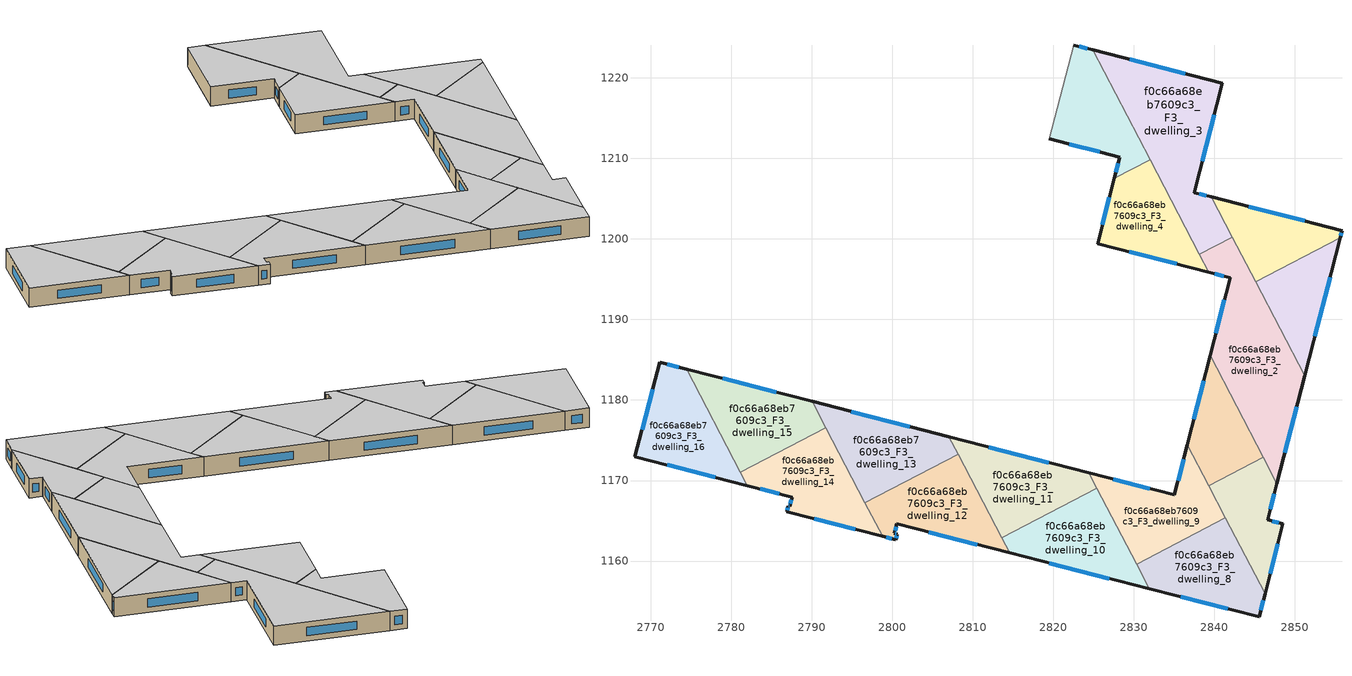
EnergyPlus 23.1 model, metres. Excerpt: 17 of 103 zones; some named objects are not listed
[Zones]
f0c66a68eb7609c3_F3_dwelling_0
 floor to f0c66a68eb7609c3_F2_dwelling_0 (EU_floor_Construction): 2855.61,1200.16 2851.2,1182.99 2845.1,1194.67 z9
 wall outside (EU_wall_Construction): 2851.2,1182.99 2855.61,1200.16 z9:12
 wall to f0c66a68eb7609c3_F3_dwelling_1 (EU_wall_Construction): 2855.61,1200.16 2845.1,1194.67 z9:12
 wall to f0c66a68eb7609c3_F3_dwelling_2 (EU_wall_Construction): 2845.1,1194.67 2851.2,1182.99 z9:12
 window (EU_Window_Construction): 2852.46,1187.89 2854.35,1195.25 z9.86:11.14
 ceiling to f0c66a68eb7609c3_F4_dwelling_0 (EU_floor_Construction): 2851.2,1182.99 2855.61,1200.16 2845.1,1194.67 z12
f0c66a68eb7609c3_F3_dwelling_1
 floor to f0c66a68eb7609c3_F2_dwelling_1 (EU_floor_Construction): 2855.84,1201.04 2855.61,1200.16 2845.1,1194.67 2839.6,1205.21 z9
 wall outside (EU_wall_Construction): 2855.61,1200.16 2855.84,1201.04 2839.6,1205.21 z9:12
 wall to f0c66a68eb7609c3_F3_dwelling_3 (EU_wall_Construction): 2839.6,1205.21 2842.2,1200.23 z9:12
 wall to f0c66a68eb7609c3_F3_dwelling_2 (EU_wall_Construction): 2842.21,1200.23 2845.1,1194.67 z9:12
 window (EU_Window_Construction): 2855.68,1200.41 2855.78,1200.79 / 2851.2,1202.23 2844.24,1204.02 z9.86:11.14
 ceiling to f0c66a68eb7609c3_F4_dwelling_1 (EU_floor_Construction): 2855.61,1200.16 2855.84,1201.04 2839.6,1205.21 2845.1,1194.67 z12
f0c66a68eb7609c3_F3_dwelling_10
 floor to f0c66a68eb7609c3_F2_dwelling_10 (EU_floor_Construction): 2825.39,1169.07 2831.92,1156.56 2814.56,1161.01 2813.58,1162.91 z9
 wall outside (EU_wall_Construction): 2814.56,1161.01 2831.92,1156.56 z9:12
 wall to f0c66a68eb7609c3_F3_dwelling_11 (EU_wall_Construction): 2825.39,1169.07 2813.58,1162.91 z9:12
 wall to f0c66a68eb7609c3_F3_dwelling_12 (EU_wall_Construction): 2813.58,1162.91 2814.56,1161.01 z9:12
 wall to f0c66a68eb7609c3_F3_dwelling_9 (EU_wall_Construction): 2830.34,1159.59 2825.39,1169.07 z9:12
 wall to f0c66a68eb7609c3_F3_dwelling_8 (EU_wall_Construction): 2831.92,1156.56 2830.34,1159.59 z9:12
 window (EU_Window_Construction): 2819.52,1159.74 2826.96,1157.83 z9.86:11.14
 ceiling to f0c66a68eb7609c3_F4_dwelling_10 (EU_floor_Construction): 2831.92,1156.56 2825.39,1169.07 2813.58,1162.91 2814.56,1161.01 z12
f0c66a68eb7609c3_F3_dwelling_11
 floor to f0c66a68eb7609c3_F2_dwelling_11 (EU_floor_Construction): 2824.41,1170.96 2825.39,1169.07 2813.58,1162.91 2807.04,1175.43 z9
 wall outside (EU_wall_Construction): 2824.41,1170.96 2807.04,1175.43 z9:12
 wall to f0c66a68eb7609c3_F3_dwelling_13 (EU_wall_Construction): 2807.04,1175.43 2808.17,1173.27 z9:12
 wall to f0c66a68eb7609c3_F3_dwelling_9 (EU_wall_Construction): 2825.39,1169.07 2824.41,1170.96 z9:12
 wall to f0c66a68eb7609c3_F3_dwelling_12 (EU_wall_Construction): 2808.17,1173.27 2813.58,1162.91 z9:12
 window (EU_Window_Construction): 2819.45,1172.23 2812,1174.15 z9.86:11.14
 ceiling to f0c66a68eb7609c3_F4_dwelling_11 (EU_floor_Construction): 2825.39,1169.07 2824.41,1170.96 2807.04,1175.43 2813.58,1162.91 z12
f0c66a68eb7609c3_F3_dwelling_12
 floor to f0c66a68eb7609c3_F2_dwelling_12 (EU_floor_Construction): 2808.17,1173.27 2814.56,1161.01 2800.56,1164.61 2800.26,1163.44 2800.6,1163.35 2800.42,1162.64 2798.8,1163.06 2796.62,1167.24 z9
 wall outside (EU_wall_Construction): 2798.8,1163.06 2800.42,1162.64 2800.6,1163.35 2800.26,1163.44 2800.56,1164.61 2814.56,1161.01 z9:12
 wall to f0c66a68eb7609c3_F3_dwelling_13 (EU_wall_Construction): 2808.17,1173.27 2796.62,1167.24 z9:12
 wall to f0c66a68eb7609c3_F3_dwelling_14 (EU_wall_Construction): 2796.62,1167.24 2798.8,1163.06 z9:12
 window (EU_Window_Construction): 2799.26,1162.94 2799.95,1162.76 / 2804.56,1163.58 2810.56,1162.04 / 2800.35,1163.77 2800.47,1164.27 / 2800.51,1163.38 2800.36,1163.41 / 2800.47,1162.84 2800.55,1163.15 z9.86:11.14
 ceiling to f0c66a68eb7609c3_F4_dwelling_12 (EU_floor_Construction): 2814.56,1161.01 2808.17,1173.27 2796.62,1167.24 2798.8,1163.06 2800.42,1162.64 2800.6,1163.35 2800.26,1163.44 2800.56,1164.61 z12
f0c66a68eb7609c3_F3_dwelling_13
 floor to f0c66a68eb7609c3_F2_dwelling_13 (EU_floor_Construction): 2807.04,1175.43 2808.17,1173.27 2796.62,1167.24 2790.05,1179.81 z9
 wall outside (EU_wall_Construction): 2807.04,1175.43 2790.05,1179.81 z9:12
 wall to f0c66a68eb7609c3_F3_dwelling_15 (EU_wall_Construction): 2790.05,1179.81 2791.76,1176.55 z9:12
 wall to f0c66a68eb7609c3_F3_dwelling_14 (EU_wall_Construction): 2791.76,1176.55 2796.62,1167.24 z9:12
 window (EU_Window_Construction): 2802.19,1176.68 2794.91,1178.56 z9.86:11.14
 ceiling to f0c66a68eb7609c3_F4_dwelling_13 (EU_floor_Construction): 2808.17,1173.27 2807.04,1175.43 2790.05,1179.81 2796.62,1167.24 z12
f0c66a68eb7609c3_F3_dwelling_14
 floor to f0c66a68eb7609c3_F2_dwelling_14 (EU_floor_Construction): 2791.76,1176.55 2798.8,1163.06 2786.89,1166.13 2787.07,1166.83 2787.27,1166.78 2787.56,1167.94 2782.02,1169.37 2781.16,1171.02 z9
 wall outside (EU_wall_Construction): 2782.02,1169.37 2787.56,1167.94 2787.27,1166.78 2787.07,1166.83 2786.89,1166.13 2798.8,1163.06 z9:12
 wall to f0c66a68eb7609c3_F3_dwelling_15 (EU_wall_Construction): 2791.76,1176.55 2781.16,1171.02 z9:12
 wall to f0c66a68eb7609c3_F3_dwelling_16 (EU_wall_Construction): 2781.16,1171.02 2782.02,1169.37 z9:12
 window (EU_Window_Construction): 2783.61,1168.96 2785.98,1168.35 / 2790.29,1165.25 2795.4,1163.94 / 2787.02,1166.63 2786.94,1166.33 / 2787.21,1166.8 2787.13,1166.82 / 2787.48,1167.61 2787.35,1167.11 z9.86:11.14
 ceiling to f0c66a68eb7609c3_F4_dwelling_14 (EU_floor_Construction): 2798.8,1163.06 2791.76,1176.55 2781.16,1171.02 2782.02,1169.37 2787.56,1167.94 2787.27,1166.78 2787.07,1166.83 2786.89,1166.13 z12
f0c66a68eb7609c3_F3_dwelling_15
 floor to f0c66a68eb7609c3_F2_dwelling_15 (EU_floor_Construction): 2790.05,1179.81 2791.76,1176.55 2781.16,1171.02 2774.48,1183.83 z9
 wall outside (EU_wall_Construction): 2790.05,1179.81 2774.48,1183.83 z9:12
 wall to f0c66a68eb7609c3_F3_dwelling_16 (EU_wall_Construction): 2774.48,1183.83 2781.16,1171.02 z9:12
 window (EU_Window_Construction): 2785.6,1180.96 2778.93,1182.68 z9.86:11.14
 ceiling to f0c66a68eb7609c3_F4_dwelling_15 (EU_floor_Construction): 2791.76,1176.55 2790.05,1179.81 2774.48,1183.83 2781.16,1171.02 z12
f0c66a68eb7609c3_F3_dwelling_16
 floor to f0c66a68eb7609c3_F2_dwelling_16 (EU_floor_Construction): 2774.48,1183.83 2782.02,1169.37 2768.06,1172.97 2771.12,1184.7 z9
 wall outside (EU_wall_Construction): 2774.48,1183.83 2771.12,1184.7 2768.06,1172.97 2782.02,1169.37 z9:12
 window (EU_Window_Construction): 2772.05,1171.95 2778.03,1170.4 / 2770.24,1181.35 2768.94,1176.32 / 2773.52,1184.08 2772.08,1184.45 z9.86:11.14
 ceiling to f0c66a68eb7609c3_F4_dwelling_16 (EU_floor_Construction): 2782.02,1169.37 2774.48,1183.83 2771.12,1184.7 2768.06,1172.97 z12
f0c66a68eb7609c3_F3_dwelling_2
 floor to f0c66a68eb7609c3_F2_dwelling_2 (EU_floor_Construction): 2842.21,1200.23 2851.2,1182.99 2847.77,1169.63 2839.47,1185.53 2841.95,1195.19 2839.28,1195.88 2838.12,1198.1 z9
 wall outside (EU_wall_Construction): 2839.28,1195.88 2841.95,1195.19 2839.47,1185.53 / 2847.77,1169.63 2851.2,1182.99 z9:12
 wall to f0c66a68eb7609c3_F3_dwelling_7 (EU_wall_Construction): 2839.47,1185.53 2846.06,1172.91 z9:12
 wall to f0c66a68eb7609c3_F3_dwelling_4 (EU_wall_Construction): 2838.12,1198.1 2839.28,1195.88 z9:12
 wall to f0c66a68eb7609c3_F3_dwelling_3 (EU_wall_Construction): 2842.21,1200.23 2838.12,1198.1 z9:12
 wall to f0c66a68eb7609c3_F3_dwelling_6 (EU_wall_Construction): 2846.06,1172.91 2847.77,1169.63 z9:12
 window (EU_Window_Construction): 2841.24,1192.43 2840.18,1188.29 / 2840.04,1195.68 2841.19,1195.39 / 2848.75,1173.44 2850.22,1179.17 z9.86:11.14
 ceiling to f0c66a68eb7609c3_F4_dwelling_2 (EU_floor_Construction): 2847.77,1169.63 2851.2,1182.99 2842.21,1200.23 2838.12,1198.1 2839.28,1195.88 2841.95,1195.19 2839.47,1185.53 z12
f0c66a68eb7609c3_F3_dwelling_3
 floor to f0c66a68eb7609c3_F2_dwelling_3 (EU_floor_Construction): 2840.99,1219.31 2837.5,1205.75 2839.6,1205.21 2842.21,1200.23 2838.12,1198.1 2824.89,1223.46 z9
 wall outside (EU_wall_Construction): 2839.6,1205.21 2837.5,1205.75 2840.99,1219.31 2824.89,1223.46 z9:12
 wall to f0c66a68eb7609c3_F3_dwelling_5 (EU_wall_Construction): 2824.89,1223.46 2832,1209.82 z9:12
 wall to f0c66a68eb7609c3_F3_dwelling_4 (EU_wall_Construction): 2832,1209.82 2838.12,1198.1 z9:12
 window (EU_Window_Construction): 2836.39,1220.5 2829.49,1222.28 / 2838.49,1209.62 2839.99,1215.43 / 2839,1205.36 2838.1,1205.6 z9.86:11.14
 ceiling to f0c66a68eb7609c3_F4_dwelling_3 (EU_floor_Construction): 2842.21,1200.23 2839.6,1205.21 2837.5,1205.75 2840.99,1219.31 2824.89,1223.46 2838.12,1198.1 z12
f0c66a68eb7609c3_F3_dwelling_4
 floor to f0c66a68eb7609c3_F2_dwelling_4 (EU_floor_Construction): 2832,1209.82 2839.28,1195.88 2825.49,1199.42 2827.56,1207.5 z9
 wall outside (EU_wall_Construction): 2827.56,1207.5 2825.49,1199.42 2839.28,1195.88 z9:12
 wall to f0c66a68eb7609c3_F3_dwelling_5 (EU_wall_Construction): 2832,1209.82 2827.56,1207.5 z9:12
 window (EU_Window_Construction): 2826.97,1205.19 2826.08,1201.73 / 2829.43,1198.4 2835.34,1196.89 z9.86:11.14
 ceiling to f0c66a68eb7609c3_F4_dwelling_4 (EU_floor_Construction): 2839.28,1195.88 2832,1209.82 2827.56,1207.5 2825.49,1199.42 z12
f0c66a68eb7609c3_F3_dwelling_5
 floor to f0c66a68eb7609c3_F2_dwelling_5 (EU_floor_Construction): 2824.89,1223.46 2832,1209.82 2827.56,1207.5 2828.24,1210.14 2819.48,1212.4 2822.53,1224.07 z9
 wall outside (EU_wall_Construction): 2819.48,1212.4 2828.24,1210.14 2827.56,1207.5 / 2824.89,1223.46 2822.53,1224.07 z9:12
 wall adiabatic (EU_wall_Construction): 2822.53,1224.07 2819.48,1212.4 z9:12
 window (EU_Window_Construction): 2828.05,1209.39 2827.76,1208.26 / 2821.98,1211.76 2825.74,1210.79 / 2824.21,1223.64 2823.2,1223.9 z9.86:11.14
 ceiling to f0c66a68eb7609c3_F4_dwelling_5 (EU_floor_Construction): 2832,1209.82 2824.89,1223.46 2822.53,1224.07 2819.48,1212.4 2828.24,1210.14 2827.56,1207.5 z12
f0c66a68eb7609c3_F3_dwelling_6
 floor to f0c66a68eb7609c3_F2_dwelling_6 (EU_floor_Construction): 2846.06,1172.91 2847.77,1169.63 2846.62,1165.15 2846.61,1165.12 2846.63,1165.12 2848.51,1164.62 2846.29,1155.93 2839.28,1169.37 z9
 wall outside (EU_wall_Construction): 2846.29,1155.93 2848.51,1164.62 2846.63,1165.12 2846.61,1165.12 2846.62,1165.15 2847.77,1169.63 z9:12
 wall to f0c66a68eb7609c3_F3_dwelling_7 (EU_wall_Construction): 2846.06,1172.91 2839.28,1169.37 z9:12
 wall to f0c66a68eb7609c3_F3_dwelling_8 (EU_wall_Construction): 2841.37,1165.35 2846.29,1155.93 z9:12
 wall to f0c66a68eb7609c3_F3_dwelling_9 (EU_wall_Construction): 2839.28,1169.37 2841.37,1165.35 z9:12
 window (EU_Window_Construction): 2847.98,1164.76 2847.17,1164.97 / 2846.92,1158.41 2847.88,1162.14 / 2846.95,1166.43 2847.44,1168.35 z9.86:11.14
 ceiling to f0c66a68eb7609c3_F4_dwelling_6 (EU_floor_Construction): 2846.29,1155.93 2848.51,1164.62 2846.63,1165.12 2846.61,1165.12 2846.62,1165.15 2847.77,1169.63 2846.06,1172.91 2839.28,1169.37 z12
f0c66a68eb7609c3_F3_dwelling_7
 floor to f0c66a68eb7609c3_F2_dwelling_7 (EU_floor_Construction): 2839.47,1185.53 2846.06,1172.91 2839.28,1169.37 2836.63,1174.45 z9
 wall outside (EU_wall_Construction): 2839.47,1185.53 2836.63,1174.45 z9:12
 wall to f0c66a68eb7609c3_F3_dwelling_9 (EU_wall_Construction): 2836.63,1174.45 2839.28,1169.37 z9:12
 window (EU_Window_Construction): 2838.66,1182.36 2837.44,1177.61 z9.86:11.14
 ceiling to f0c66a68eb7609c3_F4_dwelling_7 (EU_floor_Construction): 2846.06,1172.91 2839.47,1185.53 2836.63,1174.45 2839.28,1169.37 z12
f0c66a68eb7609c3_F3_dwelling_8
 floor to f0c66a68eb7609c3_F2_dwelling_8 (EU_floor_Construction): 2841.37,1165.35 2846.29,1155.93 2845.55,1153.06 2831.92,1156.56 2830.34,1159.59 z9
 wall outside (EU_wall_Construction): 2831.92,1156.56 2845.55,1153.06 2846.29,1155.93 z9:12
 wall to f0c66a68eb7609c3_F3_dwelling_9 (EU_wall_Construction): 2841.37,1165.35 2830.34,1159.59 z9:12
 window (EU_Window_Construction): 2835.82,1155.56 2841.66,1154.06 / 2845.76,1153.88 2846.08,1155.11 z9.86:11.14
 ceiling to f0c66a68eb7609c3_F4_dwelling_8 (EU_floor_Construction): 2845.55,1153.06 2846.29,1155.93 2841.37,1165.35 2830.34,1159.59 2831.92,1156.56 z12
f0c66a68eb7609c3_F3_dwelling_9
 floor to f0c66a68eb7609c3_F2_dwelling_9 (EU_floor_Construction): 2836.63,1174.45 2841.37,1165.35 2830.34,1159.59 2824.41,1170.96 2835.03,1168.22 z9
 wall outside (EU_wall_Construction): 2836.63,1174.45 2835.03,1168.22 2824.41,1170.96 z9:12
 window (EU_Window_Construction): 2836.17,1172.67 2835.49,1170 / 2831.99,1169 2827.44,1170.17 z9.86:11.14
 ceiling to f0c66a68eb7609c3_F4_dwelling_9 (EU_floor_Construction): 2841.37,1165.35 2836.63,1174.45 2835.03,1168.22 2824.41,1170.96 2830.34,1159.59 z12
[Building]
EU S2 Campaign: North Axis=0; Terrain=City; Solar Distribution=FullExterior
[Site:Location]
Helsinki-Vantaa.AP: Latitude=60.317; Longitude=24.963; Time Zone=2; Elevation=54.6
[SizingPeriod:WeatherFileDays]
AnnualSizingPeriod: Begin Month=1; Begin Day of Month=1; End Month=12; End Day of Month=31; Day of Week for Start Day=Monday; Use Weather File Daylight Saving Period=No; Use Weather File Rain and Snow Indicators=No
[MATERIAL]
EU_InternalMass_Material: Roughness=MediumRough; Thickness=0.1; Conductivity=1; Density=1800; Specific Heat=900; Thermal Absorptance=0.9; Solar Absorptance=0.7; Visible Absorptance=0.7
[MATERIAL:NOMASS] Roughness=MediumRough; Thermal Absorptance=0.9; Solar Absorptance=0.7; Visible Absorptance=0.7
Name | Thermal Resistance
EU_wall_NoMass | 5.91765
EU_floor_NoMass | 6.2875
[WINDOWMATERIAL:SIMPLEGLAZINGSYSTEM]
EU_Window_SimpleGlazing: UFactor=0.994035; Solar Heat Gain Coefficient=0.7; Visible Transmittance=0.7
[CONSTRUCTION]
EU_wall_Construction: EU_wall_NoMass
EU_floor_Construction: EU_floor_NoMass
EU_Window_Construction: EU_Window_SimpleGlazing
EU_InternalMass_Construction: EU_InternalMass_Material
[ZONE] Type=1; Multiplier=1; Ceiling Height=autocalculate; Floor Area=autocalculate; Part of Total Floor Area=Yes
Name | Volume
f0c66a68eb7609c3_F3_dwelling_0 | 234.376
f0c66a68eb7609c3_F3_dwelling_1 | 234.341
f0c66a68eb7609c3_F3_dwelling_10 | 324.954
f0c66a68eb7609c3_F3_dwelling_11 | 324.965
f0c66a68eb7609c3_F3_dwelling_12 | 324.964
f0c66a68eb7609c3_F3_dwelling_13 | 324.972
f0c66a68eb7609c3_F3_dwelling_14 | 324.966
f0c66a68eb7609c3_F3_dwelling_15 | 324.988
f0c66a68eb7609c3_F3_dwelling_16 | 324.967
f0c66a68eb7609c3_F3_dwelling_2 | 539.881
f0c66a68eb7609c3_F3_dwelling_3 | 539.897
f0c66a68eb7609c3_F3_dwelling_4 | 296.609
f0c66a68eb7609c3_F3_dwelling_5 | 296.582
f0c66a68eb7609c3_F3_dwelling_6 | 229.1
f0c66a68eb7609c3_F3_dwelling_7 | 229.047
f0c66a68eb7609c3_F3_dwelling_8 | 324.99
f0c66a68eb7609c3_F3_dwelling_9 | 324.979
[INTERNALMASS] Construction=EU_InternalMass_Construction
Name | Zone or ZoneList | Surface Area
f0c66a68eb7609c3_F3_dwelling_0_EU_InternalMass | f0c66a68eb7609c3_F3_dwelling_0 | 78.1241
f0c66a68eb7609c3_F3_dwelling_1_EU_InternalMass | f0c66a68eb7609c3_F3_dwelling_1 | 78.114
f0c66a68eb7609c3_F3_dwelling_2_EU_InternalMass | f0c66a68eb7609c3_F3_dwelling_2 | 179.965
f0c66a68eb7609c3_F3_dwelling_3_EU_InternalMass | f0c66a68eb7609c3_F3_dwelling_3 | 179.968
f0c66a68eb7609c3_F3_dwelling_4_EU_InternalMass | f0c66a68eb7609c3_F3_dwelling_4 | 98.8656
f0c66a68eb7609c3_F3_dwelling_5_EU_InternalMass | f0c66a68eb7609c3_F3_dwelling_5 | 98.8569
f0c66a68eb7609c3_F3_dwelling_6_EU_InternalMass | f0c66a68eb7609c3_F3_dwelling_6 | 76.3664
f0c66a68eb7609c3_F3_dwelling_7_EU_InternalMass | f0c66a68eb7609c3_F3_dwelling_7 | 76.3503
f0c66a68eb7609c3_F3_dwelling_8_EU_InternalMass | f0c66a68eb7609c3_F3_dwelling_8 | 108.333
f0c66a68eb7609c3_F3_dwelling_9_EU_InternalMass | f0c66a68eb7609c3_F3_dwelling_9 | 108.326
f0c66a68eb7609c3_F3_dwelling_10_EU_InternalMass | f0c66a68eb7609c3_F3_dwelling_10 | 108.317
f0c66a68eb7609c3_F3_dwelling_11_EU_InternalMass | f0c66a68eb7609c3_F3_dwelling_11 | 108.319
f0c66a68eb7609c3_F3_dwelling_12_EU_InternalMass | f0c66a68eb7609c3_F3_dwelling_12 | 108.32
f0c66a68eb7609c3_F3_dwelling_13_EU_InternalMass | f0c66a68eb7609c3_F3_dwelling_13 | 108.321
f0c66a68eb7609c3_F3_dwelling_14_EU_InternalMass | f0c66a68eb7609c3_F3_dwelling_14 | 108.322
f0c66a68eb7609c3_F3_dwelling_15_EU_InternalMass | f0c66a68eb7609c3_F3_dwelling_15 | 108.328
f0c66a68eb7609c3_F3_dwelling_16_EU_InternalMass | f0c66a68eb7609c3_F3_dwelling_16 | 108.322
[OTHEREQUIPMENT] Fuel Type=Electricity; Design Level Calculation Method=Watts/Area; Power per Zone Floor Area=1; Fraction Latent=0; Fraction Radiant=0; Fraction Lost=0; Carbon Dioxide Generation Rate=0; EndUse Subcategory=EU_Step8_InternalGains
Name | Zone or ZoneList or Space or SpaceList | Schedule
EU_Step8_InternalGain_f0c66a68eb7609c3_F3_dwelling_0_f000 | f0c66a68eb7609c3_F3_dwelling_0 | EU_Step8_GainSchedule_f0c66a68eb7609c3_F3_dwelling_0_f000
EU_Step8_InternalGain_f0c66a68eb7609c3_F3_dwelling_1_f000 | f0c66a68eb7609c3_F3_dwelling_1 | EU_Step8_GainSchedule_f0c66a68eb7609c3_F3_dwelling_1_f000
EU_Step8_InternalGain_f0c66a68eb7609c3_F3_dwelling_2_f000 | f0c66a68eb7609c3_F3_dwelling_2 | EU_Step8_GainSchedule_f0c66a68eb7609c3_F3_dwelling_2_f000
EU_Step8_InternalGain_f0c66a68eb7609c3_F3_dwelling_3_f000 | f0c66a68eb7609c3_F3_dwelling_3 | EU_Step8_GainSchedule_f0c66a68eb7609c3_F3_dwelling_3_f000
EU_Step8_InternalGain_f0c66a68eb7609c3_F3_dwelling_4_f000 | f0c66a68eb7609c3_F3_dwelling_4 | EU_Step8_GainSchedule_f0c66a68eb7609c3_F3_dwelling_4_f000
EU_Step8_InternalGain_f0c66a68eb7609c3_F3_dwelling_5_f000 | f0c66a68eb7609c3_F3_dwelling_5 | EU_Step8_GainSchedule_f0c66a68eb7609c3_F3_dwelling_5_f000
EU_Step8_InternalGain_f0c66a68eb7609c3_F3_dwelling_6_f000 | f0c66a68eb7609c3_F3_dwelling_6 | EU_Step8_GainSchedule_f0c66a68eb7609c3_F3_dwelling_6_f000
EU_Step8_InternalGain_f0c66a68eb7609c3_F3_dwelling_7_f000 | f0c66a68eb7609c3_F3_dwelling_7 | EU_Step8_GainSchedule_f0c66a68eb7609c3_F3_dwelling_7_f000
EU_Step8_InternalGain_f0c66a68eb7609c3_F3_dwelling_8_f000 | f0c66a68eb7609c3_F3_dwelling_8 | EU_Step8_GainSchedule_f0c66a68eb7609c3_F3_dwelling_8_f000
EU_Step8_InternalGain_f0c66a68eb7609c3_F3_dwelling_9_f000 | f0c66a68eb7609c3_F3_dwelling_9 | EU_Step8_GainSchedule_f0c66a68eb7609c3_F3_dwelling_9_f000
EU_Step8_InternalGain_f0c66a68eb7609c3_F3_dwelling_10_f000 | f0c66a68eb7609c3_F3_dwelling_10 | EU_Step8_GainSchedule_f0c66a68eb7609c3_F3_dwelling_10_f000
EU_Step8_InternalGain_f0c66a68eb7609c3_F3_dwelling_11_f000 | f0c66a68eb7609c3_F3_dwelling_11 | EU_Step8_GainSchedule_f0c66a68eb7609c3_F3_dwelling_11_f000
EU_Step8_InternalGain_f0c66a68eb7609c3_F3_dwelling_12_f000 | f0c66a68eb7609c3_F3_dwelling_12 | EU_Step8_GainSchedule_f0c66a68eb7609c3_F3_dwelling_12_f000
EU_Step8_InternalGain_f0c66a68eb7609c3_F3_dwelling_13_f000 | f0c66a68eb7609c3_F3_dwelling_13 | EU_Step8_GainSchedule_f0c66a68eb7609c3_F3_dwelling_13_f000
EU_Step8_InternalGain_f0c66a68eb7609c3_F3_dwelling_14_f000 | f0c66a68eb7609c3_F3_dwelling_14 | EU_Step8_GainSchedule_f0c66a68eb7609c3_F3_dwelling_14_f000
EU_Step8_InternalGain_f0c66a68eb7609c3_F3_dwelling_15_f000 | f0c66a68eb7609c3_F3_dwelling_15 | EU_Step8_GainSchedule_f0c66a68eb7609c3_F3_dwelling_15_f000
EU_Step8_InternalGain_f0c66a68eb7609c3_F3_dwelling_16_f000 | f0c66a68eb7609c3_F3_dwelling_16 | EU_Step8_GainSchedule_f0c66a68eb7609c3_F3_dwelling_16_f000
[ZONEVENTILATION:DESIGNFLOWRATE] Schedule=EU_AlwaysOn; Design Flow Rate Calculation Method=AirChanges/Hour; Air Changes per Hour=0.596421; Ventilation Type=Natural; Fan Pressure Rise=0; Fan Total Efficiency=1; Constant Term Coefficient=1; Temperature Term Coefficient=0; Velocity Term Coefficient=0; Velocity Squared Term Coefficient=0; Minimum Indoor Temperature=-100; Maximum Indoor Temperature=100; Delta Temperature=-100; Minimum Outdoor Temperature=-100; Maximum Outdoor Temperature=100; Maximum Wind Speed=40
Name | Zone or ZoneList or Space or SpaceList
EU_ConstantAir_f0c66a68eb7609c3_F3_dwelling_0 | f0c66a68eb7609c3_F3_dwelling_0
EU_ConstantAir_f0c66a68eb7609c3_F3_dwelling_1 | f0c66a68eb7609c3_F3_dwelling_1
EU_ConstantAir_f0c66a68eb7609c3_F3_dwelling_2 | f0c66a68eb7609c3_F3_dwelling_2
EU_ConstantAir_f0c66a68eb7609c3_F3_dwelling_3 | f0c66a68eb7609c3_F3_dwelling_3
EU_ConstantAir_f0c66a68eb7609c3_F3_dwelling_4 | f0c66a68eb7609c3_F3_dwelling_4
EU_ConstantAir_f0c66a68eb7609c3_F3_dwelling_5 | f0c66a68eb7609c3_F3_dwelling_5
EU_ConstantAir_f0c66a68eb7609c3_F3_dwelling_6 | f0c66a68eb7609c3_F3_dwelling_6
EU_ConstantAir_f0c66a68eb7609c3_F3_dwelling_7 | f0c66a68eb7609c3_F3_dwelling_7
EU_ConstantAir_f0c66a68eb7609c3_F3_dwelling_8 | f0c66a68eb7609c3_F3_dwelling_8
EU_ConstantAir_f0c66a68eb7609c3_F3_dwelling_9 | f0c66a68eb7609c3_F3_dwelling_9
EU_ConstantAir_f0c66a68eb7609c3_F3_dwelling_10 | f0c66a68eb7609c3_F3_dwelling_10
EU_ConstantAir_f0c66a68eb7609c3_F3_dwelling_11 | f0c66a68eb7609c3_F3_dwelling_11
EU_ConstantAir_f0c66a68eb7609c3_F3_dwelling_12 | f0c66a68eb7609c3_F3_dwelling_12
EU_ConstantAir_f0c66a68eb7609c3_F3_dwelling_13 | f0c66a68eb7609c3_F3_dwelling_13
EU_ConstantAir_f0c66a68eb7609c3_F3_dwelling_14 | f0c66a68eb7609c3_F3_dwelling_14
EU_ConstantAir_f0c66a68eb7609c3_F3_dwelling_15 | f0c66a68eb7609c3_F3_dwelling_15
EU_ConstantAir_f0c66a68eb7609c3_F3_dwelling_16 | f0c66a68eb7609c3_F3_dwelling_16
[HVACTEMPLATE:ZONE:IDEALLOADSAIRSYSTEM] System Availability Schedule=EU_AlwaysOn; Maximum Heating Supply Air Temperature=50; Minimum Cooling Supply Air Temperature=13; Maximum Heating Supply Air Humidity Ratio=0.0156; Minimum Cooling Supply Air Humidity Ratio=0.0077; Heating Limit=NoLimit; Cooling Limit=NoLimit; Heating Availability Schedule=EU_AlwaysOn; Cooling Availability Schedule=EU_CoolingOff; Dehumidification Control Type=ConstantSensibleHeatRatio; Cooling Sensible Heat Ratio=0.7; Dehumidification Setpoint=60; Humidification Control Type=None; Humidification Setpoint=30; Outdoor Air Method=None; Outdoor Air Flow Rate per Person=0.00944; Outdoor Air Flow Rate per Zone Floor Area=0; Outdoor Air Flow Rate per Zone=0; Demand Controlled Ventilation Type=None; Outdoor Air Economizer Type=NoEconomizer; Heat Recovery Type=None; Sensible Heat Recovery Effectiveness=0.7; Latent Heat Recovery Effectiveness=0.65
Name | Template Thermostat
f0c66a68eb7609c3_F3_dwelling_0 | EU_HeatOnly_f0c66a68eb7609c3_F3_dwelling_0
f0c66a68eb7609c3_F3_dwelling_1 | EU_HeatOnly_f0c66a68eb7609c3_F3_dwelling_1
f0c66a68eb7609c3_F3_dwelling_2 | EU_HeatOnly_f0c66a68eb7609c3_F3_dwelling_2
f0c66a68eb7609c3_F3_dwelling_3 | EU_HeatOnly_f0c66a68eb7609c3_F3_dwelling_3
f0c66a68eb7609c3_F3_dwelling_4 | EU_HeatOnly_f0c66a68eb7609c3_F3_dwelling_4
f0c66a68eb7609c3_F3_dwelling_5 | EU_HeatOnly_f0c66a68eb7609c3_F3_dwelling_5
f0c66a68eb7609c3_F3_dwelling_6 | EU_HeatOnly_f0c66a68eb7609c3_F3_dwelling_6
f0c66a68eb7609c3_F3_dwelling_7 | EU_HeatOnly_f0c66a68eb7609c3_F3_dwelling_7
f0c66a68eb7609c3_F3_dwelling_8 | EU_HeatOnly_f0c66a68eb7609c3_F3_dwelling_8
f0c66a68eb7609c3_F3_dwelling_9 | EU_HeatOnly_f0c66a68eb7609c3_F3_dwelling_9
f0c66a68eb7609c3_F3_dwelling_10 | EU_HeatOnly_f0c66a68eb7609c3_F3_dwelling_10
f0c66a68eb7609c3_F3_dwelling_11 | EU_HeatOnly_f0c66a68eb7609c3_F3_dwelling_11
f0c66a68eb7609c3_F3_dwelling_12 | EU_HeatOnly_f0c66a68eb7609c3_F3_dwelling_12
f0c66a68eb7609c3_F3_dwelling_13 | EU_HeatOnly_f0c66a68eb7609c3_F3_dwelling_13
f0c66a68eb7609c3_F3_dwelling_14 | EU_HeatOnly_f0c66a68eb7609c3_F3_dwelling_14
f0c66a68eb7609c3_F3_dwelling_15 | EU_HeatOnly_f0c66a68eb7609c3_F3_dwelling_15
f0c66a68eb7609c3_F3_dwelling_16 | EU_HeatOnly_f0c66a68eb7609c3_F3_dwelling_16
[SIZING:ZONE] Zone Cooling Design Supply Air Temperature Input Method=SupplyAirTemperature; Zone Cooling Design Supply Air Temperature=13; Zone Heating Design Supply Air Temperature Input Method=SupplyAirTemperature; Zone Heating Design Supply Air Temperature=50; Zone Cooling Design Supply Air Humidity Ratio=0.008; Zone Heating Design Supply Air Humidity Ratio=0.008; Cooling Design Air Flow Method=DesignDay; Cooling Design Air Flow Rate=0; Cooling Minimum Air Flow per Zone Floor Area=0.000762; Cooling Minimum Air Flow=0; Cooling Minimum Air Flow Fraction=0.2; Heating Design Air Flow Method=DesignDay; Heating Design Air Flow Rate=0; Heating Maximum Air Flow per Zone Floor Area=0.002032; Heating Maximum Air Flow=0.141576; Heating Maximum Air Flow Fraction=0.3; Account for Dedicated Outdoor Air System=No; Dedicated Outdoor Air System Control Strategy=NeutralSupplyAir; Dedicated Outdoor Air Low Setpoint Temperature for Design=autosize; Dedicated Outdoor Air High Setpoint Temperature for Design=autosize; Zone Load Sizing Method=Sensible Load Only No Latent Load; Zone Latent Cooling Design Supply Air Humidity Ratio Input Method=HumidityRatioDifference; Zone Cooling Design Supply Air Humidity Ratio Difference=0.005; Zone Latent Heating Design Supply Air Humidity Ratio Input Method=HumidityRatioDifference; Zone Humidification Design Supply Air Humidity Ratio Difference=0.005
f0c66a68eb7609c3_F3_dwelling_0; f0c66a68eb7609c3_F3_dwelling_1; f0c66a68eb7609c3_F3_dwelling_2; f0c66a68eb7609c3_F3_dwelling_3; f0c66a68eb7609c3_F3_dwelling_4; f0c66a68eb7609c3_F3_dwelling_5; f0c66a68eb7609c3_F3_dwelling_6; f0c66a68eb7609c3_F3_dwelling_7; f0c66a68eb7609c3_F3_dwelling_8; f0c66a68eb7609c3_F3_dwelling_9; f0c66a68eb7609c3_F3_dwelling_10; f0c66a68eb7609c3_F3_dwelling_11; f0c66a68eb7609c3_F3_dwelling_12; f0c66a68eb7609c3_F3_dwelling_13; f0c66a68eb7609c3_F3_dwelling_14; f0c66a68eb7609c3_F3_dwelling_15; f0c66a68eb7609c3_F3_dwelling_16
[SCHEDULE:CONSTANT]
Name | Hourly Value
EU_AlwaysOn | 1
EU_CoolingOff | 0
[SCHEDULE:FILE] Column Number=1; Rows to Skip at Top=0; Number of Hours of Data=8760; Column Separator=Comma; Interpolate to Timestep=No; Minutes per Item=60; Adjust Schedule for Daylight Savings=Yes
Name | File
EU_Step8_GainSchedule_f0c66a68eb7609c3_F3_dwelling_0_f000 | ../../schedules/f0c66a68eb7609c3/f0c66a68eb7609c3_F3_dwelling_0_f000_gain.csv
EU_Step8_GainSchedule_f0c66a68eb7609c3_F3_dwelling_1_f000 | ../../schedules/f0c66a68eb7609c3/f0c66a68eb7609c3_F3_dwelling_1_f000_gain.csv
EU_Step8_GainSchedule_f0c66a68eb7609c3_F3_dwelling_2_f000 | ../../schedules/f0c66a68eb7609c3/f0c66a68eb7609c3_F3_dwelling_2_f000_gain.csv
EU_Step8_GainSchedule_f0c66a68eb7609c3_F3_dwelling_3_f000 | ../../schedules/f0c66a68eb7609c3/f0c66a68eb7609c3_F3_dwelling_3_f000_gain.csv
EU_Step8_GainSchedule_f0c66a68eb7609c3_F3_dwelling_4_f000 | ../../schedules/f0c66a68eb7609c3/f0c66a68eb7609c3_F3_dwelling_4_f000_gain.csv
EU_Step8_GainSchedule_f0c66a68eb7609c3_F3_dwelling_5_f000 | ../../schedules/f0c66a68eb7609c3/f0c66a68eb7609c3_F3_dwelling_5_f000_gain.csv
EU_Step8_GainSchedule_f0c66a68eb7609c3_F3_dwelling_6_f000 | ../../schedules/f0c66a68eb7609c3/f0c66a68eb7609c3_F3_dwelling_6_f000_gain.csv
EU_Step8_GainSchedule_f0c66a68eb7609c3_F3_dwelling_7_f000 | ../../schedules/f0c66a68eb7609c3/f0c66a68eb7609c3_F3_dwelling_7_f000_gain.csv
EU_Step8_GainSchedule_f0c66a68eb7609c3_F3_dwelling_8_f000 | ../../schedules/f0c66a68eb7609c3/f0c66a68eb7609c3_F3_dwelling_8_f000_gain.csv
EU_Step8_GainSchedule_f0c66a68eb7609c3_F3_dwelling_9_f000 | ../../schedules/f0c66a68eb7609c3/f0c66a68eb7609c3_F3_dwelling_9_f000_gain.csv
EU_Step8_GainSchedule_f0c66a68eb7609c3_F3_dwelling_10_f000 | ../../schedules/f0c66a68eb7609c3/f0c66a68eb7609c3_F3_dwelling_10_f000_gain.csv
EU_Step8_GainSchedule_f0c66a68eb7609c3_F3_dwelling_11_f000 | ../../schedules/f0c66a68eb7609c3/f0c66a68eb7609c3_F3_dwelling_11_f000_gain.csv
EU_Step8_GainSchedule_f0c66a68eb7609c3_F3_dwelling_12_f000 | ../../schedules/f0c66a68eb7609c3/f0c66a68eb7609c3_F3_dwelling_12_f000_gain.csv
EU_Step8_GainSchedule_f0c66a68eb7609c3_F3_dwelling_13_f000 | ../../schedules/f0c66a68eb7609c3/f0c66a68eb7609c3_F3_dwelling_13_f000_gain.csv
EU_Step8_GainSchedule_f0c66a68eb7609c3_F3_dwelling_14_f000 | ../../schedules/f0c66a68eb7609c3/f0c66a68eb7609c3_F3_dwelling_14_f000_gain.csv
EU_Step8_GainSchedule_f0c66a68eb7609c3_F3_dwelling_15_f000 | ../../schedules/f0c66a68eb7609c3/f0c66a68eb7609c3_F3_dwelling_15_f000_gain.csv
EU_Step8_GainSchedule_f0c66a68eb7609c3_F3_dwelling_16_f000 | ../../schedules/f0c66a68eb7609c3/f0c66a68eb7609c3_F3_dwelling_16_f000_gain.csv
